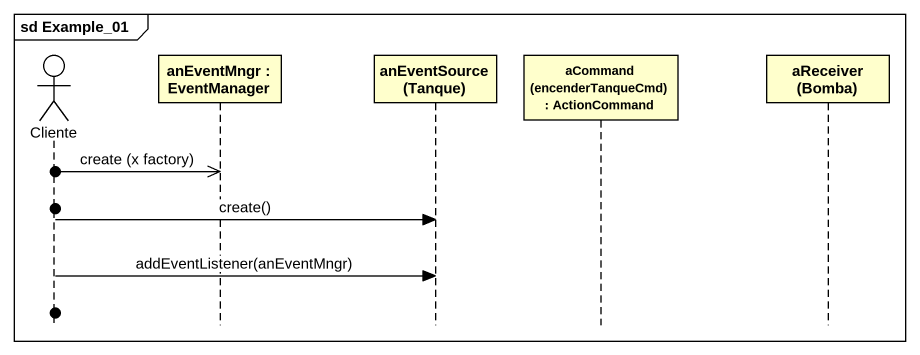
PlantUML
@startuml
mainframe sd Example_01
hide footbox
actor Cliente
participant "anEventMngr : EventManager" as anEventMngr
participant "anEventSource (Tanque)" as anEventSource_Tanque
participant "aCommand (encenderTanqueCmd) : ActionCommand" as aCommand_encenderTanqueCmd
participant "aReceiver (Bomba)" as aReceiver_Bomba

[o->> anEventMngr : create (x factory)
[o-> anEventSource_Tanque : create()
[o-> anEventSource_Tanque : addEventListener(anEventMngr)
@enduml
